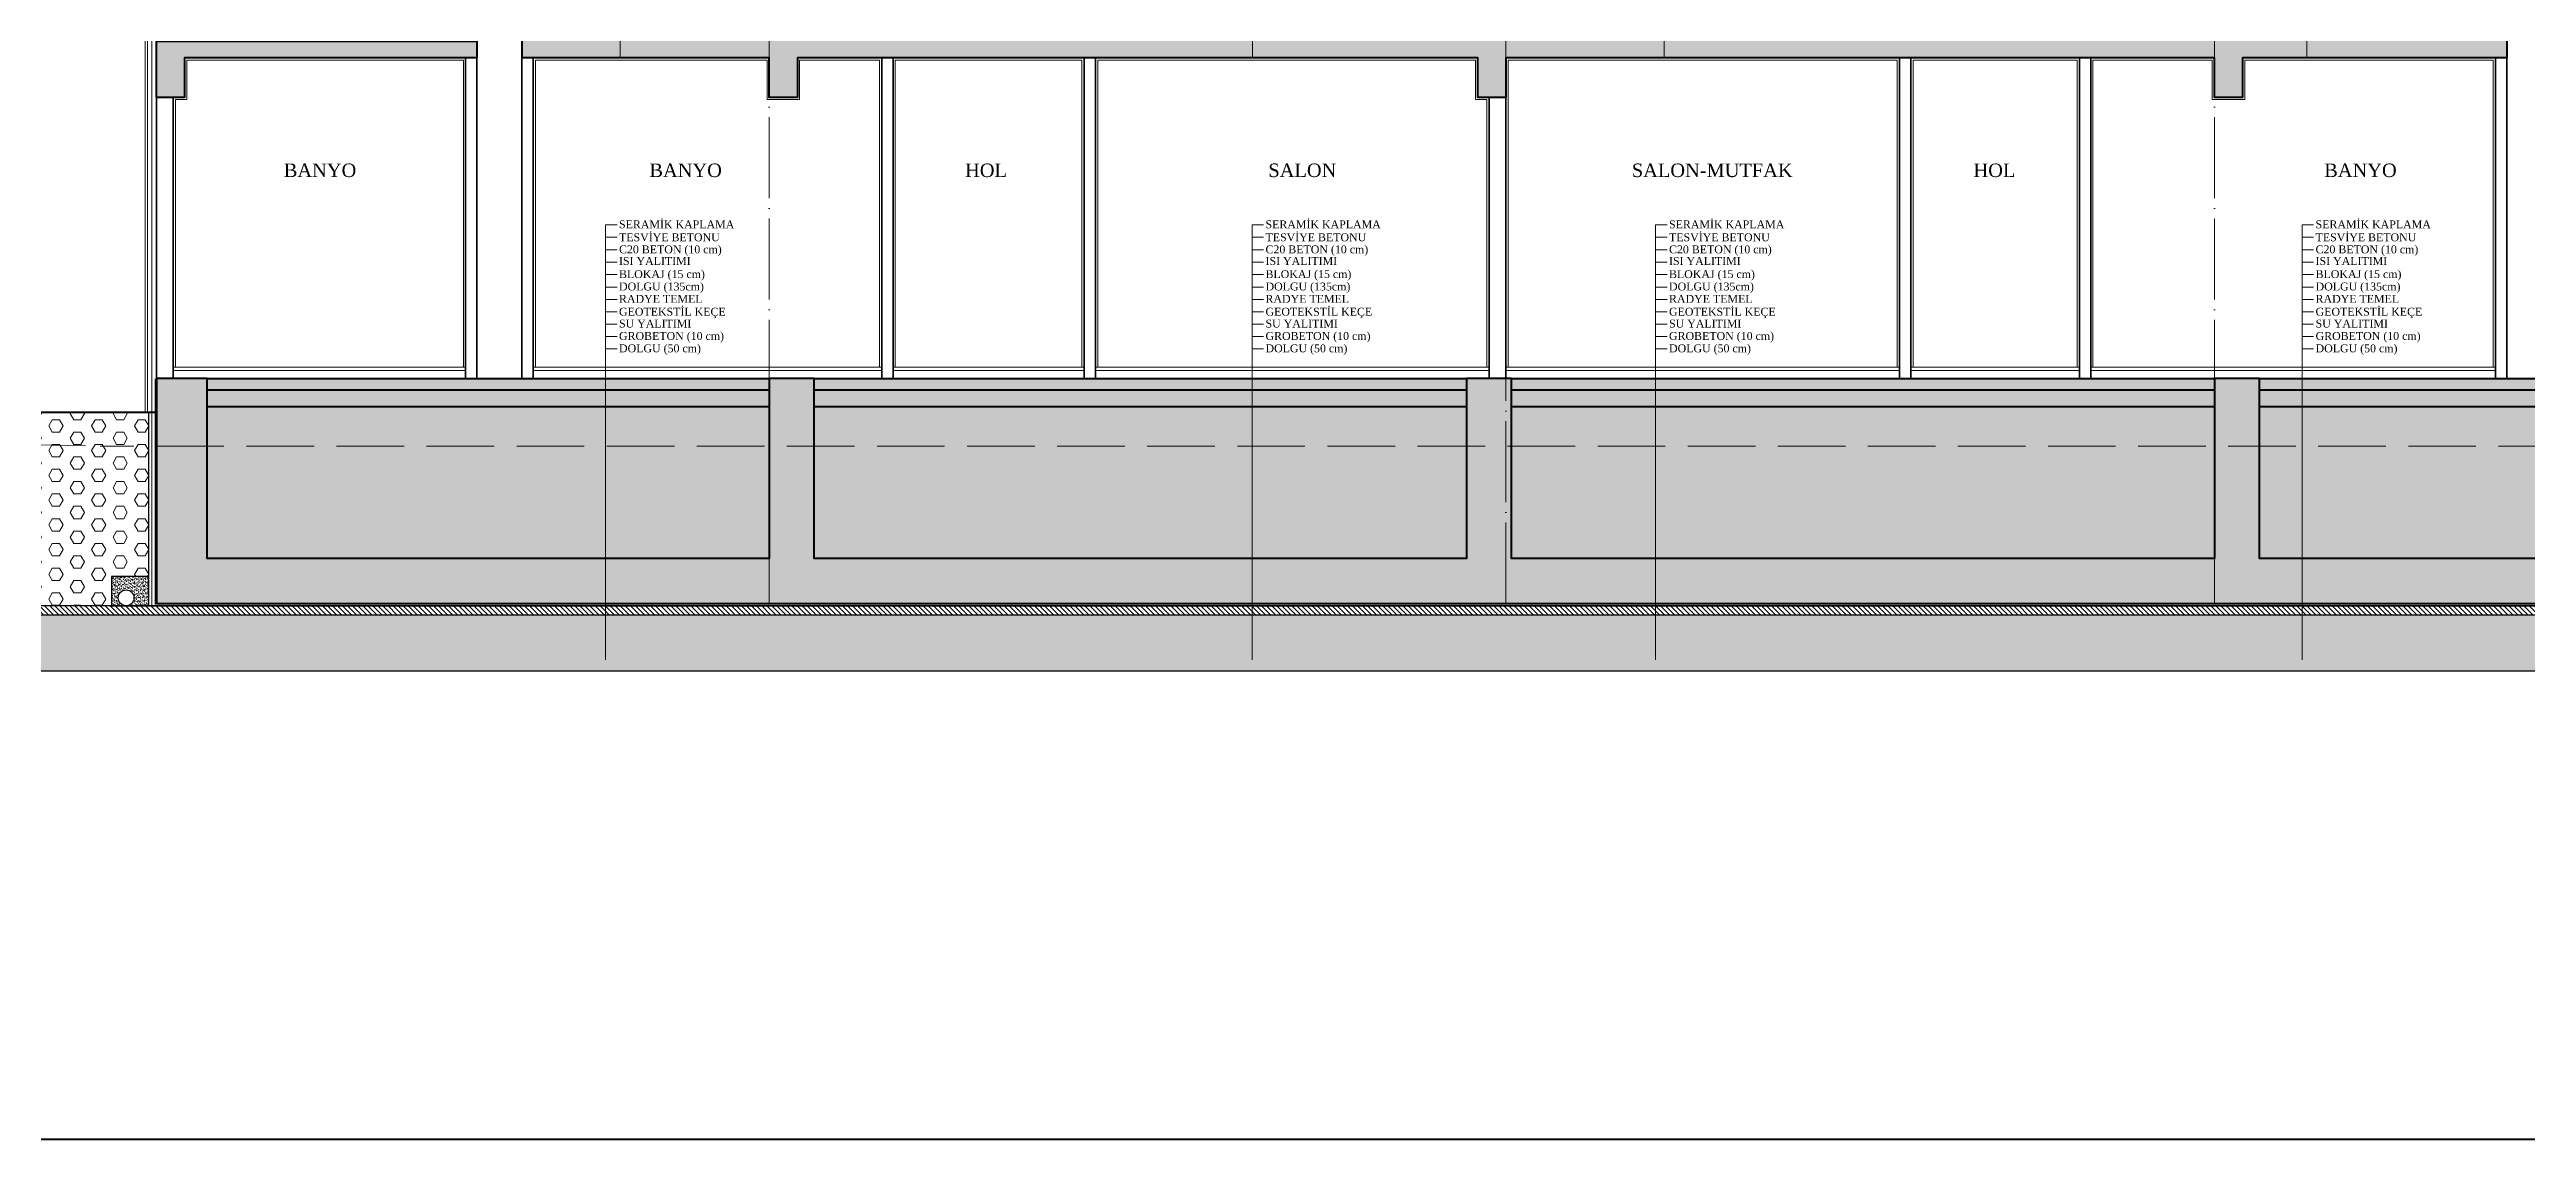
# Model space of a CAD drawing. Header units: millimetres. Extents: x 11587 to 81192, y -36083 to -25300.
# Drawn here: x 61870 to 64073, y -33833 to -32864 of the extents above; entities that cross this region are included whole.
import ezdxf

# ---------------------------------------------------------------- set-up
doc = ezdxf.new("R2010")
doc.units = ezdxf.units.MM
for name, pattern in [('AKS', [30, 24, -3, 0, -3]), ('IZDUSUM1', [20, 7.5, -5, 7.5, 0]), ('STRICHPUNKTX2', [2, 1, -0.5, 0, -0.5])]:
    doc.linetypes.add(name, pattern=pattern)
for name, color, linetype, lineweight in [('A-detay-yalıtım', 193, 'Continuous', 5), ('rtm-aks yeni', 7, 'AKS', 20), ('rtm-antet-02', 140, 'Continuous', 40), ('rtm-beton', 102, 'Continuous', 25), ('rtm-duv tugla', 22, 'Continuous', 35), ('rtm-izdusum-üst kalın', 211, 'IZDUSUM1', 15), ('rtm-kesit katmanı-04', 33, 'Continuous', 25), ('rtm-kplm dos-seramik', 13, 'Continuous', 9), ('rtm-mhl-yazı-adı', 150, 'Continuous', 30), ('rtm-mhl-yazı-malzeme', 253, 'Continuous', 13), ('rtm-olcu-iç 01', 7, 'Continuous', 20), ('rtm-sembol malzeme cizgisi', 242, 'Continuous', 20), ('rtm-sıva', 252, 'Continuous', 15), ('rtm-tarama-betonarme', 51, 'Continuous', 15), ('rtm-tarama-cakil', 8, 'Continuous', 5), ('rtm-tas_betonarme', 50, 'Continuous', 40), ('rtm-ylt-sürme', 4, 'Continuous', 5)]:
    doc.layers.add(name, color=color, linetype=linetype, lineweight=lineweight)
doc.layers.add('Tarama', color=7, linetype='Continuous')
doc.styles.add('ARIAL', font='times.ttf')
doc.linetypes.add('BATTING', pattern='A,0.00254,-2.54,[134,ltypeshp.shx,S=2.54,R=0,X=-2.54,Y=0],-5.08,[134,ltypeshp.shx,S=2.54,R=180,X=2.54,Y=0],-2.54', length=10.16254)
pattern_1 = [(0, (34573.885, -2309.14), (0, 10.9985226), [6.35, -12.7]), (120, (34573.885, -2309.14), (-9.525, -5.4992613), [6.35, -12.7]), (60, (34580.235, -2309.14), (-9.525, 5.4992613), [6.35, -12.7])]
pattern_2 = [(45, (34573.885, -2309.14), (-11.22532, 11.22532), []), (45, (34585.11, -2309.14), (-11.22532, 11.22532), [7.9375, -3.96875])]

msp = doc.modelspace()

# ---------------------------------------------------------------- hatches: boundary and pattern name
at = {"layer": 'rtm-olcu-iç 01'}
h = msp.add_hatch(dxfattribs=at)
h.set_pattern_fill('AR-CONC', color=256, scale=0.2, style=0)
h.set_pattern_definition([(50, (-416893.553, -4539006.48), (36.4369338, -3.1878171), [3.81, -41.91]), (355, (-416893.553, -4539006.48), (-7.0486843, 38.21136905), [3.048, -33.52811683]), (100.4514447, (-416890.517, -4539006.745), (29.38824942, 35.02355038), [3.23800176, -35.61804892]), (46.1842, (-416893.553, -4538996.32), (54.2158082, -8.4084656), [5.715, -62.865]), (96.6355576, (-416889.035, -4538997.02), (47.4808268, 49.4852249), [4.8570046, -53.4271216]), (351.1841512, (-416893.553, -4538996.32), (47.4808268, 49.4852249), [4.5719934, -50.2919464]), (21, (-416888.473, -4538998.86), (30.32287825, -20.45303964), [3.81, -41.91]), (326, (-416888.473, -4538998.86), (12.36040567, 36.83759322), [3.048, -33.528]), (71.451445, (-416885.946, -4539000.564), (42.68328386, 16.38455378), [3.23800176, -35.61798752]), (37.5, (-416893.553, -4539006.48), (0.61772065, 16.911007775), [0, -33.1216, 0, -34.036, 0, -33.655]), (7.5, (-416893.553, -4539006.48), (13.3639325, 20.036114964), [0, -19.4056, 0, -32.3596, 0, -12.827]), (327.5, (-416904.882, -4539006.48), (27.118119033, -1.1457488), [0, -12.7, 0, -39.624, 0, -52.578]), (317.5, (-416909.962, -4539006.48), (29.62583628, 5.08529821), [0, -16.51, 0, -26.3144, 0, -37.338])])
h.paths.add_polyline_path([(66220.1, -33416.34), (66220.08, -33366.34), (60150.08, -33366.34), (60150.07, -33416.34)])
at = {"layer": 'rtm-tarama-betonarme', "ltscale": 1.5}
h = msp.add_hatch(dxfattribs=at)
h.set_pattern_fill('ANSI33', color=256, scale=2.5, style=0)
h.set_pattern_definition(pattern_2)
h.paths.add_polyline_path([(65895.08, -32856.34), (65895.08, -32871.34), (66155.08, -32871.34), (66155.08, -32906.34), (66180.08, -32906.34), (66180.08, -32856.34)])
h.paths.add_polyline_path([(64090.08, -32856.34), (64090.08, -32871.34), (64325.08, -32871.34), (64325.08, -32906.34), (64350.08, -32906.34), (64350.08, -32871.34), (64980.08, -32871.34), (64980.08, -32906.34), (65005.08, -32906.34), (65005.08, -32871.34), (65610.08, -32871.34), (65610.08, -32906.34), (65635.08, -32906.34), (65635.08, -32871.34), (65855.08, -32871.34), (65855.08, -32856.34)])
h.paths.add_polyline_path([(62290.08, -32856.34), (62290.08, -32871.34), (62510.08, -32871.34), (62510.08, -32906.34), (62535.08, -32906.34), (62535.08, -32871.34), (63140.08, -32871.34), (63140.08, -32906.34), (63165.08, -32906.34), (63165.08, -32871.34), (63795.08, -32871.34), (63795.08, -32906.34), (63820.08, -32906.34), (63820.08, -32871.34), (64055.08, -32871.34), (64055.08, -32856.34)])
h.paths.add_polyline_path([(62250.08, -32871.34), (62250.08, -32856.34), (61965.08, -32856.34), (61965.08, -32906.34), (61990.08, -32906.34), (61990.08, -32871.34)])
h = msp.add_hatch(dxfattribs=at)
h.set_pattern_fill('ANSI33', color=256, scale=2.5, style=0)
h.set_pattern_definition(pattern_2)
h.paths.add_polyline_path([(63795.08, -33316.34), (63170.08, -33316.34), (63170.08, -33156.34), (63130.08, -33156.34), (63130.08, -33316.34), (62550.08, -33316.34), (62550.08, -33156.34), (62510.08, -33156.34), (62510.08, -33316.34), (62010.08, -33316.34), (62010.08, -33156.34), (61965.08, -33156.34), (61965.08, -33356.34), (66180.08, -33356.34), (66180.08, -33156.34), (66135.08, -33156.34), (66135.08, -33316.34), (65635.08, -33316.34), (65635.08, -33156.34), (65595.08, -33156.34), (65595.08, -33316.34), (65015.08, -33316.34), (65015.08, -33156.34), (64975.08, -33156.34), (64975.08, -33316.34), (64350.08, -33316.34), (64350.08, -33156.34), (64310.08, -33156.34), (64310.08, -33316.34), (63835.08, -33316.34), (63835.08, -33156.34), (63795.08, -33156.34)])
h = msp.add_hatch(dxfattribs=at)
h.set_pattern_fill('ANSI33', color=256, scale=2.5, style=0)
h.set_pattern_definition(pattern_2)
h.paths.add_polyline_path([(62510.08, -33156.34), (62010.08, -33156.34), (62010.08, -33166.34), (62510.08, -33166.34)])
h.paths.add_polyline_path([(63130.08, -33156.34), (62550.08, -33156.34), (62550.08, -33166.34), (63130.08, -33166.34)])
h.paths.add_polyline_path([(63795.08, -33156.34), (63170.08, -33156.34), (63170.08, -33166.34), (63795.08, -33166.34)])
h = msp.add_hatch(dxfattribs=at)
h.set_pattern_fill('ANSI33', color=256, scale=2.5, style=0)
h.set_pattern_definition(pattern_2)
h.paths.add_polyline_path([(64310.08, -33156.34), (63835.08, -33156.34), (63835.08, -33166.34), (64310.08, -33166.34)])
h.paths.add_polyline_path([(64975.08, -33156.34), (64350.08, -33156.34), (64350.08, -33166.34), (64975.08, -33166.34)])
h.paths.add_polyline_path([(65595.08, -33156.34), (65015.08, -33156.34), (65015.08, -33166.34), (65595.08, -33166.34)])
at = {"layer": 'rtm-tarama-cakil'}
h = msp.add_hatch(dxfattribs=at)
h.set_pattern_fill('AR-CONC', color=256, scale=0.1, style=0)
h.set_pattern_definition([(50, (81001.501, 17993.313), (18.218467, -1.5939086), [1.905, -20.955]), (355, (81001.501, 17993.313), (-3.524342, 19.1056845), [1.524, -16.7640584]), (100.451445, (81003.02, 17993.18), (14.6941247, 17.511775), [1.619001, -17.8090245]), (46.1842, (81001.501, 17998.393), (27.107904, -4.204233), [2.8575, -31.4325]), (96.63556, (81003.76, 17998.043), (23.740413, 24.742612), [2.428502, -26.713561]), (351.18415, (81001.501, 17998.393), (23.740413, 24.742612), [2.285997, -25.145973]), (21, (81004.041, 17997.123), (15.161439, -10.22652), [1.905, -20.955]), (326, (81004.041, 17997.123), (6.180203, 18.4187966), [1.524, -16.764]), (71.451445, (81005.305, 17996.27), (21.341642, 8.192277), [1.619001, -17.808994]), (37.5, (81001.5015, 17993.313), (0.3088603, 8.4555039), [0, -16.5608, 0, -17.018, 0, -16.8275]), (7.5, (81001.5015, 17993.313), (6.6819663, 10.0180575), [0, -9.7028, 0, -16.1798, 0, -6.4135]), (327.5, (80995.837, 17993.313), (13.5590595, -0.5728744), [0, -6.35, 0, -19.812, 0, -26.289]), (317.5, (80993.297, 17993.313), (14.8129181, 2.542649), [0, -8.255, 0, -13.1572, 0, -18.669])])
h.paths.add_polyline_path([(63795.08, -33166.34), (63170.08, -33166.34), (63170.08, -33181.34), (63795.08, -33181.34)])
h.paths.add_polyline_path([(63130.08, -33166.34), (62550.08, -33166.34), (62550.08, -33181.34), (63130.08, -33181.34)])
h.paths.add_polyline_path([(62510.08, -33166.34), (62010.08, -33166.34), (62010.08, -33181.34), (62510.08, -33181.34)])
h = msp.add_hatch(dxfattribs=at)
h.set_pattern_fill('AR-CONC', color=256, scale=0.1, style=0)
h.set_pattern_definition([(50, (34573.885, -2309.14), (18.218467, -1.5939086), [1.905, -20.955]), (355, (34573.885, -2309.14), (-3.524342, 19.1056845), [1.524, -16.7640584]), (100.451445, (34575.403, -2309.273), (14.694125, 17.511775), [1.619001, -17.8090245]), (46.1842, (34573.885, -2304.06), (27.107904, -4.204233), [2.8575, -31.4325]), (96.63556, (34576.144, -2304.41), (23.740413, 24.742612), [2.428502, -26.71356]), (351.18415, (34573.885, -2304.06), (23.740413, 24.742612), [2.285997, -25.145973]), (21, (34576.425, -2305.33), (15.161439, -10.22652), [1.905, -20.955]), (326, (34576.425, -2305.33), (6.180203, 18.418797), [1.524, -16.764]), (71.451445, (34577.688, -2306.182), (21.341642, 8.192277), [1.619001, -17.808994]), (37.5, (34573.885, -2309.14), (0.3088603, 8.4555039), [0, -16.5608, 0, -17.018, 0, -16.8275]), (7.5, (34573.885, -2309.14), (6.6819663, 10.0180575), [0, -9.7028, 0, -16.1798, 0, -6.4135]), (327.5, (34568.221, -2309.14), (13.5590595, -0.5728744), [0, -6.35, 0, -19.812, 0, -26.289]), (317.5, (34565.681, -2309.14), (14.812918, 2.542649), [0, -8.255, 0, -13.1572, 0, -18.669])])
h.paths.add_polyline_path([(66135.08, -33166.34), (65635.08, -33166.34), (65635.08, -33181.34), (66135.08, -33181.34)])
h.paths.add_polyline_path([(65595.08, -33166.34), (65015.08, -33166.34), (65015.08, -33181.34), (65595.08, -33181.34)])
h.paths.add_polyline_path([(64975.08, -33166.34), (64350.08, -33166.34), (64350.08, -33181.34), (64975.08, -33181.34)])
h.paths.add_polyline_path([(64310.08, -33166.34), (63835.08, -33166.34), (63835.08, -33181.34), (64310.08, -33181.34)])
h = msp.add_hatch(dxfattribs=at)
h.set_pattern_fill('HEX', color=256, scale=2, style=0)
h.set_pattern_definition(pattern_1)
h.paths.add_polyline_path([(61686.78, -33186.34), (61686.78, -33332.34), (61720.1, -33332.34), (61720.1, -33358.34), (61925.05, -33358.34), (61925.05, -33332.34), (61958.38, -33332.34), (61958.38, -33186.34)])
h = msp.add_hatch(dxfattribs=at)
h.set_pattern_fill('HEX', color=256, scale=2, style=0)
h.set_pattern_definition(pattern_1)
h.paths.add_polyline_path([(62010.08, -33181.34), (62010.08, -33316.34), (62510.08, -33316.34), (62510.08, -33181.34)])
h.paths.add_polyline_path([(62550.08, -33181.34), (62550.08, -33316.34), (63130.08, -33316.34), (63130.08, -33181.34)])
h.paths.add_polyline_path([(63795.08, -33316.34), (63795.08, -33181.34), (63170.08, -33181.34), (63170.08, -33316.34)])
h = msp.add_hatch(dxfattribs=at)
h.set_pattern_fill('HEX', color=256, scale=2, style=0)
h.set_pattern_definition(pattern_1)
h.paths.add_polyline_path([(64975.08, -33316.34), (64975.08, -33181.34), (64350.08, -33181.34), (64350.08, -33316.34)])
h.paths.add_polyline_path([(64310.08, -33316.34), (64310.08, -33181.34), (63835.08, -33181.34), (63835.08, -33316.34)])
h = msp.add_hatch(dxfattribs=at)
h.set_pattern_fill('AR-SAND', color=256, scale=0.05, style=0)
h.set_pattern_definition([(37.5, (8403.004, -15567.9238), (-0.080001565, 2.44706619), [0, -1.9304, 0, -2.159, 0, -2.06375]), (7.5, (8403.004, -15567.9238), (2.24761642, 3.5841255), [0, -1.0414, 0, -1.7399, 0, -0.66675]), (327.5, (8401.4418, -15567.9238), (3.95496185, 0.00718592), [0, -0.635, 0, -2.286, 0, -2.9845]), (317.5, (8401.442, -15567.9238), (3.81778226, 1.11464662), [0, -0.3175, 0, -1.4986, 0, -1.7145])])
edge = h.paths.add_edge_path()
edge.add_line((61958.35, -33332.34), (61925.05, -33332.34))
edge.add_line((61925.05, -33332.34), (61925.05, -33348.34))
edge.add_line((61925.05, -33348.34), (61925.05, -33358.35))
edge.add_line((61925.05, -33358.35), (61938.15, -33358.34))
edge.add_arc((61938.15, -33351.34), 7, 180, 270, ccw=False)
edge.add_arc((61938.15, -33351.34), 7, 360, 540, ccw=False)
edge.add_arc((61938.15, -33351.34), 7, 270, 360, ccw=False)
edge.add_line((61938.15, -33358.34), (61958.35, -33358.34))
edge.add_line((61958.35, -33358.34), (61958.35, -33332.34))
at = {"layer": 'Tarama'}
h = msp.add_hatch(dxfattribs=at)
h.set_pattern_fill('ANSI31', color=256, angle=90, style=0)
h.set_pattern_definition([(135, (-492950.67, -4547263.4504), (-2.2450640303, -2.2450640303), [])])
h.paths.add_polyline_path([(66220.08, -33366.34), (66220.08, -33358.34), (60150.08, -33358.34), (60150.08, -33366.34)])

# ---------------------------------------------------------------- linework, layer by layer
at = {"layer": 'A-detay-yalıtım', "linetype": 'BATTING', "ltscale": 0.35}
msp.add_lwpolyline([(61961.08, -33186.34), (61961.08, -32271.34)], dxfattribs=at)
at = {"layer": 'A-detay-yalıtım', "linetype": 'BATTING', "ltscale": 0.2}
msp.add_lwpolyline([(61960.88, -33358.34), (61960.88, -33186.34)], dxfattribs=at)
at = {"layer": 'rtm-aks yeni', "ltscale": 3}
for p, q in [((61965.08, -33356.34), (61965.08, -31722.79)), ((62510.08, -33356.34), (62510.08, -31722.79)), ((63165.08, -33356.34), (63165.08, -31722.79)), ((63795.08, -33356.34), (63795.08, -31722.79))]:
    msp.add_line(p, q, dxfattribs=at)
at = {"layer": 'rtm-antet-02'}
msp.add_lwpolyline([(68361.61, -33832.89), (59821.61, -33832.89)], dxfattribs=at)
at = {"layer": 'rtm-beton'}
for p, q in [((66220.08, -33358.34), (60150.08, -33358.34)), ((61925.08, -33358.34), (66220.08, -33358.34))]:
    msp.add_line(p, q, dxfattribs=at)
for points in [[(60150.08, -33358.34), (60150.07, -33416.34), (66220.1, -33416.34), (66220.08, -33358.34)], [(60150.08, -33366.34), (66220.08, -33366.34)]]:
    msp.add_lwpolyline(points, dxfattribs=at)
at = {"layer": 'rtm-duv tugla'}
for points in [[(62240.08, -32871.34), (62240.08, -33156.34)], [(62250.08, -32871.34), (62250.08, -33156.34)], [(62290.08, -32871.34), (62290.08, -33156.34)], [(62300.08, -32871.34), (62300.08, -33156.34)], [(62610.08, -32871.34), (62610.08, -33156.34)], [(62620.08, -32871.34), (62620.08, -33156.34)], [(62790.08, -32871.34), (62790.08, -33156.34)], [(62800.08, -32871.34), (62800.08, -33156.34)], [(63515.08, -32871.34), (63515.08, -33156.34)], [(63525.08, -32871.34), (63525.08, -33156.34)], [(63675.08, -32871.34), (63675.08, -33156.34)], [(63685.08, -32871.34), (63685.08, -33156.34)], [(64045.08, -32871.34), (64045.08, -33156.34)], [(64055.08, -32871.34), (64055.08, -33156.34)], [(61965.08, -32906.34), (61965.08, -33156.34)], [(61980.08, -32906.34), (61980.08, -33156.34)], [(63150.08, -32906.34), (63150.08, -33156.34)], [(63165.08, -32906.34), (63165.08, -33156.34)]]:
    msp.add_lwpolyline(points, dxfattribs=at)
at = {"layer": 'rtm-izdusum-üst kalın', "ltscale": 4}
msp.add_lwpolyline([(60190.08, -33186.34), (61915.08, -33216.34), (66180.08, -33216.34), (67840.08, -33266.34), (68123.7, -33266.34)], dxfattribs=at)
at = {"layer": 'rtm-kesit katmanı-04'}
for points in [[(61958.38, -33358.34), (61958.38, -33186.34)], [(61925.05, -33332.34), (61925.05, -33358.34)], [(61958.35, -33332.34), (61925.05, -33332.34)]]:
    msp.add_lwpolyline(points, dxfattribs=at)
msp.add_circle((61938.15, -33351.34), 7, dxfattribs=at)
at = {"layer": 'rtm-kplm dos-seramik'}
for points in [[(62240.08, -33146.34), (61980.08, -33146.34)], [(62610.08, -33146.34), (62300.08, -33146.34)], [(62790.08, -33146.34), (62620.08, -33146.34)], [(63150.08, -33146.34), (62800.08, -33146.34)], [(63515.08, -33146.34), (63165.08, -33146.34)], [(63675.08, -33146.34), (63525.08, -33146.34)], [(64045.08, -33146.34), (63685.08, -33146.34)], [(62240.08, -33149.34), (61980.08, -33149.34)], [(62610.08, -33149.34), (62300.08, -33149.34)], [(62790.08, -33149.34), (62620.08, -33149.34)], [(63150.08, -33149.34), (62800.08, -33149.34)], [(63515.08, -33149.34), (63165.08, -33149.34)], [(63675.08, -33149.34), (63525.08, -33149.34)], [(64045.08, -33149.34), (63685.08, -33149.34)]]:
    msp.add_lwpolyline(points, dxfattribs=at)
at = {"layer": 'rtm-sembol malzeme cizgisi'}
for p, q in [((62364.47, -33406.37), (62364.47, -33019.74)), ((62364.47, -33019.74), (62374.66, -33019.74)), ((62364.47, -33030.74), (62374.66, -33030.74)), ((62939.35, -33406.37), (62939.35, -33019.74)), ((62939.35, -33019.74), (62949.53, -33019.74)), ((62939.35, -33030.74), (62949.53, -33030.74)), ((63298.17, -33406.37), (63298.17, -33019.74)), ((63298.17, -33019.74), (63308.35, -33019.74)), ((63298.17, -33030.74), (63308.35, -33030.74)), ((63873.1, -33406.37), (63873.1, -33019.74)), ((63873.1, -33019.74), (63883.29, -33019.74)), ((63873.1, -33030.74), (63883.29, -33030.74)), ((62364.47, -33041.99), (62374.66, -33041.99)), ((62364.47, -33052.99), (62374.66, -33052.99)), ((62939.35, -33041.99), (62949.53, -33041.99)), ((62939.35, -33052.99), (62949.53, -33052.99)), ((63298.17, -33041.99), (63308.35, -33041.99)), ((63298.17, -33052.99), (63308.35, -33052.99)), ((63873.1, -33041.99), (63883.29, -33041.99)), ((63873.1, -33052.99), (63883.29, -33052.99)), ((62364.47, -33063.99), (62374.66, -33063.99)), ((62364.47, -33074.99), (62374.66, -33074.99)), ((62939.35, -33063.99), (62949.53, -33063.99)), ((62939.35, -33074.99), (62949.53, -33074.99)), ((63298.17, -33063.99), (63308.35, -33063.99)), ((63298.17, -33074.99), (63308.35, -33074.99)), ((63873.1, -33063.99), (63883.29, -33063.99)), ((63873.1, -33074.99), (63883.29, -33074.99)), ((62364.47, -33085.99), (62374.66, -33085.99)), ((62364.47, -33096.99), (62374.66, -33096.99)), ((62939.35, -33085.99), (62949.53, -33085.99)), ((62939.35, -33096.99), (62949.53, -33096.99)), ((63298.17, -33085.99), (63308.35, -33085.99)), ((63298.17, -33096.99), (63308.35, -33096.99)), ((63873.1, -33085.99), (63883.29, -33085.99)), ((63873.1, -33096.99), (63883.29, -33096.99)), ((62364.47, -33107.99), (62374.66, -33107.99)), ((62364.47, -33118.99), (62374.66, -33118.99)), ((62939.35, -33107.99), (62949.53, -33107.99)), ((62939.35, -33118.99), (62949.53, -33118.99)), ((63298.17, -33107.99), (63308.35, -33107.99)), ((63298.17, -33118.99), (63308.35, -33118.99)), ((63873.1, -33107.99), (63883.29, -33107.99)), ((63873.1, -33118.99), (63883.29, -33118.99)), ((62364.47, -33129.99), (62374.66, -33129.99)), ((62939.35, -33129.99), (62949.53, -33129.99)), ((63298.17, -33129.99), (63308.35, -33129.99)), ((63873.1, -33129.99), (63883.29, -33129.99))]:
    msp.add_line(p, q, dxfattribs=at)
for points in [[(62377.54, -32871.34), (62377.54, -32765.81)], [(62939.86, -32871.34), (62939.86, -32765.81)], [(63305.88, -32871.34), (63305.88, -32765.81)], [(63877.37, -32871.34), (63877.37, -32765.81)]]:
    msp.add_lwpolyline(points, dxfattribs=at)
at = {"layer": 'rtm-sıva'}
for points in [[(61955.08, -33186.34), (61955.08, -32274.34)], [(61957.08, -33186.34), (61957.08, -32272.34)], [(61982.08, -33146.34), (61982.08, -32908.34), (61992.08, -32908.34), (61992.08, -32873.34), (62238.08, -32873.34), (62238.08, -33146.34)], [(62302.08, -33146.34), (62302.08, -32873.34), (62508.08, -32873.34), (62508.08, -32908.34), (62537.08, -32908.34), (62537.08, -32873.34), (62608.08, -32873.34), (62608.08, -33146.34)], [(62622.08, -33146.34), (62622.08, -32873.34), (62788.08, -32873.34), (62788.08, -33146.34)], [(62802.08, -33146.34), (62802.08, -32873.34), (63138.08, -32873.34), (63138.08, -32908.34), (63148.08, -32908.34), (63148.08, -33146.34)], [(63167.08, -33146.34), (63167.08, -32873.34), (63513.08, -32873.34), (63513.08, -33146.34)], [(63527.08, -33146.34), (63527.08, -32873.34), (63673.08, -32873.34), (63673.08, -33146.34)], [(63687.08, -33146.34), (63687.08, -32873.34), (63793.08, -32873.34), (63793.08, -32908.34), (63822.08, -32908.34), (63822.08, -32873.34), (64043.08, -32873.34), (64043.08, -33146.34)]]:
    msp.add_lwpolyline(points, dxfattribs=at)
at = {"layer": 'rtm-tas_betonarme'}
for points in [[(62250.08, -32871.34), (61990.08, -32871.34), (61990.08, -32906.34), (61965.08, -32906.34), (61965.08, -32856.34), (62250.08, -32856.34)], [(62250.08, -32856.34), (62250.08, -32871.34)], [(62290.08, -32856.34), (62290.08, -32871.34)], [(64055.08, -32856.34), (64055.08, -32871.34)], [(64055.08, -32871.34), (63820.08, -32871.34), (63820.08, -32906.34), (63795.08, -32906.34), (63795.08, -32871.34), (63165.08, -32871.34), (63165.08, -32906.34), (63140.08, -32906.34), (63140.08, -32871.34), (62535.08, -32871.34), (62535.08, -32906.34), (62510.08, -32906.34), (62510.08, -32871.34), (62290.08, -32871.34)], [(64310.08, -33316.34), (63835.08, -33316.34), (63835.08, -33156.34), (63795.08, -33156.34), (63795.08, -33316.34), (63170.08, -33316.34), (63170.08, -33156.34), (63130.08, -33156.34), (63130.08, -33316.34), (62550.08, -33316.34), (62550.08, -33156.34), (62510.08, -33156.34), (62510.08, -33316.34), (62010.08, -33316.34), (62010.08, -33156.34), (61965.08, -33156.34), (61965.08, -33356.34), (66180.08, -33356.34)], [(62010.08, -33156.34), (62510.08, -33156.34)], [(62010.08, -33166.34), (62510.08, -33166.34)], [(62550.08, -33156.34), (63130.08, -33156.34)], [(62550.08, -33166.34), (63130.08, -33166.34)], [(63170.08, -33156.34), (63795.08, -33156.34)], [(63170.08, -33166.34), (63795.08, -33166.34)], [(63835.08, -33156.34), (64310.08, -33156.34)], [(63835.08, -33166.34), (64310.08, -33166.34)], [(61680.08, -33186.34), (61965.08, -33186.34)], [(62010.08, -33181.34), (62510.08, -33181.34)], [(62550.08, -33181.34), (63130.08, -33181.34)], [(63170.08, -33181.34), (63795.08, -33181.34)], [(63835.08, -33181.34), (64310.08, -33181.34)]]:
    msp.add_lwpolyline(points, dxfattribs=at)
at = {"layer": 'rtm-ylt-sürme', "linetype": 'STRICHPUNKTX2', "ltscale": 10, "const_width": 0.865}
msp.add_lwpolyline([(61964.08, -33156.34), (61964.08, -33358.34)], dxfattribs=at)

# ---------------------------------------------------------------- texts
at = {"layer": 'rtm-mhl-yazı-adı', "style": 'ARIAL'}
for s, p in [('BANYO', (62078.36, -32977.2)), ('BANYO', (62403.46, -32977.2)), ('HOL', (62684.18, -32977.2)), ('SALON', (62953.88, -32977.2)), ('SALON-MUTFAK', (63277.04, -32977.2)), ('HOL', (63580.86, -32977.2)), ('BANYO', (63892.75, -32977.2))]:
    msp.add_text(s, height=12, dxfattribs=at).set_placement(p)
at = {"layer": 'rtm-mhl-yazı-malzeme', "style": 'ARIAL'}
for s, p in [('SERAMİK KAPLAMA', (62376.45, -33022.76)), ('SERAMİK KAPLAMA', (62951.32, -33022.76)), ('SERAMİK KAPLAMA', (63310.14, -33022.76)), ('SERAMİK KAPLAMA', (63885.07, -33022.76)), ('TESVİYE BETONU ', (62376.45, -33034.28)), ('C20 BETON (10 cm) ', (62376.45, -33045.01)), ('TESVİYE BETONU ', (62951.32, -33034.28)), ('C20 BETON (10 cm) ', (62951.32, -33045.01)), ('TESVİYE BETONU ', (63310.14, -33034.28)), ('C20 BETON (10 cm) ', (63310.14, -33045.01)), ('TESVİYE BETONU ', (63885.07, -33034.28)), ('C20 BETON (10 cm) ', (63885.07, -33045.01)), ('BLOKAJ (15 cm)', (62376.45, -33067.01)), ('ISI YALITIMI ', (62376.45, -33055.34)), ('BLOKAJ (15 cm)', (62951.32, -33067.01)), ('ISI YALITIMI ', (62951.32, -33055.34)), ('BLOKAJ (15 cm)', (63310.14, -33067.01)), ('ISI YALITIMI ', (63310.14, -33055.34)), ('BLOKAJ (15 cm)', (63885.07, -33067.01)), ('ISI YALITIMI ', (63885.07, -33055.34)), ('DOLGU (135cm) ', (62376.45, -33078.01)), ('DOLGU (135cm) ', (62951.32, -33078.01)), ('DOLGU (135cm) ', (63310.14, -33078.01)), ('DOLGU (135cm) ', (63885.07, -33078.01)), ('RADYE TEMEL', (62376.45, -33089.01)), ('GEOTEKSTİL KEÇE ', (62376.45, -33100.42)), ('RADYE TEMEL', (62951.32, -33089.01)), ('GEOTEKSTİL KEÇE ', (62951.32, -33100.42)), ('RADYE TEMEL', (63310.14, -33089.01)), ('GEOTEKSTİL KEÇE ', (63310.14, -33100.42)), ('RADYE TEMEL', (63885.07, -33089.01)), ('GEOTEKSTİL KEÇE ', (63885.07, -33100.42)), ('DOLGU (50 cm)', (62376.45, -33133.01)), ('GROBETON (10 cm)', (62376.45, -33122.01)), ('SU YALITIMI ', (62376.45, -33111.01)), ('DOLGU (50 cm)', (62951.32, -33133.01)), ('GROBETON (10 cm)', (62951.32, -33122.01)), ('SU YALITIMI ', (62951.32, -33111.01)), ('DOLGU (50 cm)', (63310.14, -33133.01)), ('GROBETON (10 cm)', (63310.14, -33122.01)), ('SU YALITIMI ', (63310.14, -33111.01)), ('DOLGU (50 cm)', (63885.07, -33133.01)), ('GROBETON (10 cm)', (63885.07, -33122.01)), ('SU YALITIMI ', (63885.07, -33111.01))]:
    msp.add_text(s, height=7, dxfattribs=at).set_placement(p)

doc.saveas('drawing.dxf')
